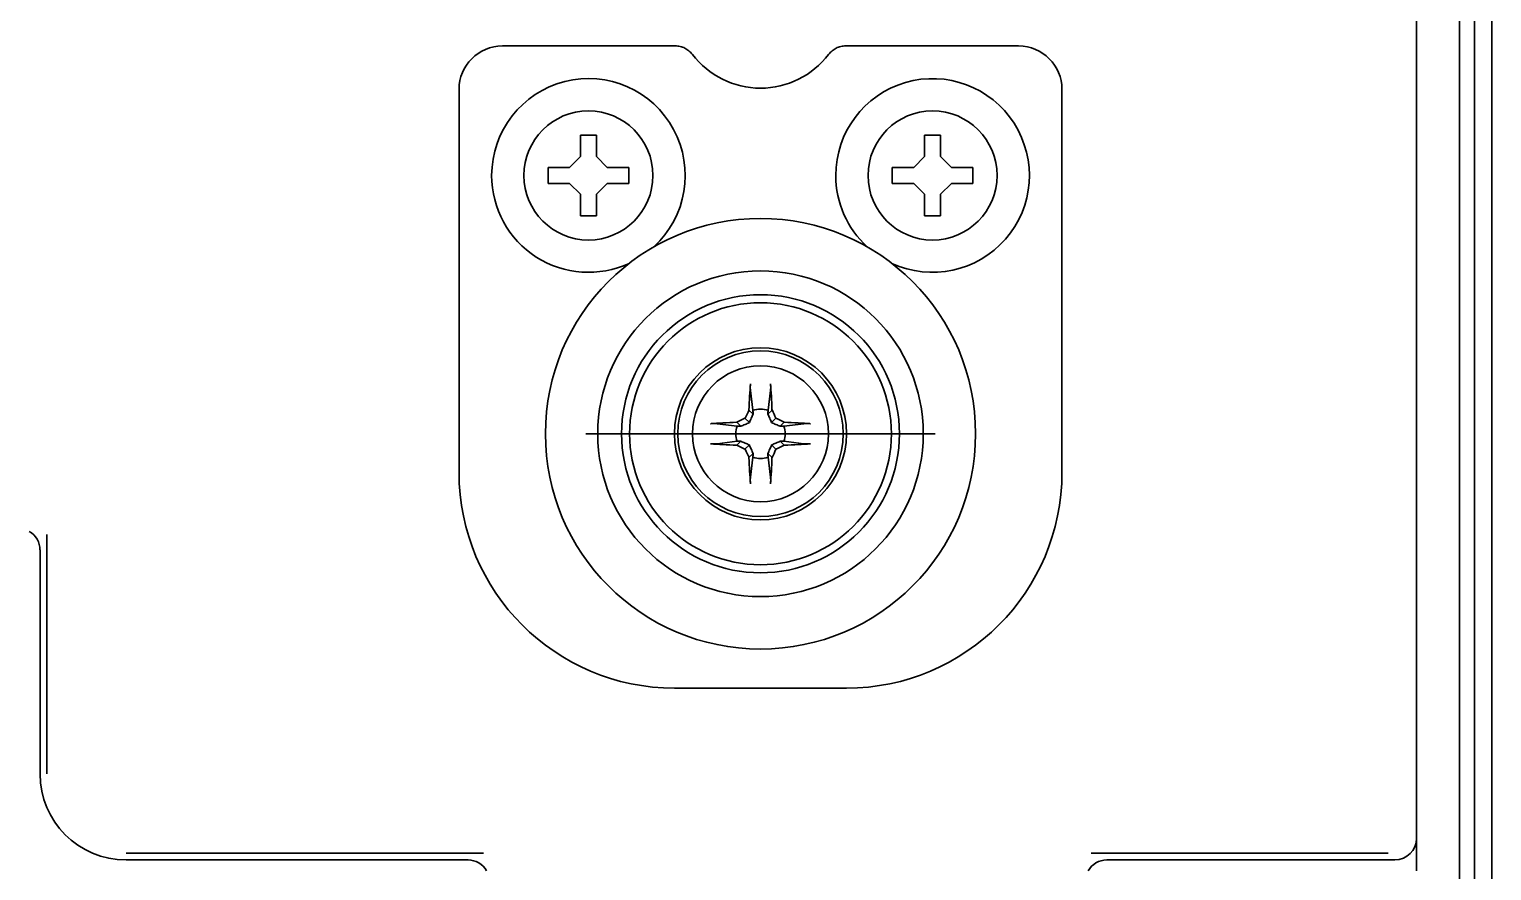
# Model space of a CAD drawing. Header units: inches. Extents: x 786 to 5593, y 691 to 5024.
# Drawn here: x 4189.2 to 4257.2, y 4760.8 to 4799.9 of the extents above; entities that cross this region are included whole.
import ezdxf

# ---------------------------------------------------------------- set-up
doc = ezdxf.new("R2010")
doc.units = ezdxf.units.IN
doc.layers.add('1', color=7, linetype='Continuous', true_color=0xffffff)

msp = doc.modelspace()

# ---------------------------------------------------------------- linework, layer by layer
at = {"layer": '1', "color": 7, "linetype": 'Continuous', "lineweight": 35}
for p, q in [((4255.74, 4852.126), (4255.74, 3873.276)), ((4256.44, 4198.093), (4256.44, 4852.076)), ((4257.24, 4198.093), (4257.24, 4852.076)), ((4253.74, 4760.773), (4253.74, 4848.376)), ((4253.74, 4848.276), (4253.74, 4762.276)), ((4219.278, 4799.094), (4211.24, 4799.094)), ((4235.24, 4799.094), (4227.202, 4799.094)), ((4209.222, 4797.076), (4209.222, 4779.276)), ((4237.257, 4779.276), (4237.257, 4797.076)), ((4214.865, 4793.951), (4214.865, 4794.951)), ((4214.865, 4794.951), (4215.615, 4794.951)), ((4215.615, 4794.951), (4215.615, 4793.951)), ((4230.865, 4793.951), (4230.865, 4794.951)), ((4230.865, 4794.951), (4231.615, 4794.951)), ((4231.615, 4794.951), (4231.615, 4793.951)), ((4213.365, 4792.701), (4213.365, 4793.451)), ((4213.365, 4793.451), (4214.365, 4793.451)), ((4214.365, 4793.451), (4214.865, 4793.951)), ((4215.615, 4793.951), (4216.115, 4793.451)), ((4216.115, 4793.451), (4217.115, 4793.451)), ((4217.115, 4793.451), (4217.115, 4792.701)), ((4229.365, 4792.701), (4229.365, 4793.451)), ((4229.365, 4793.451), (4230.365, 4793.451)), ((4230.365, 4793.451), (4230.865, 4793.951)), ((4231.615, 4793.951), (4232.115, 4793.451)), ((4232.115, 4793.451), (4233.115, 4793.451)), ((4233.115, 4793.451), (4233.115, 4792.701)), ((4214.365, 4792.701), (4213.365, 4792.701)), ((4214.865, 4792.201), (4214.365, 4792.701)), ((4216.115, 4792.701), (4215.615, 4792.201)), ((4217.115, 4792.701), (4216.115, 4792.701)), ((4230.365, 4792.701), (4229.365, 4792.701)), ((4230.865, 4792.201), (4230.365, 4792.701)), ((4232.115, 4792.701), (4231.615, 4792.201)), ((4233.115, 4792.701), (4232.115, 4792.701)), ((4214.865, 4791.201), (4214.865, 4792.201)), ((4215.615, 4792.201), (4215.615, 4791.201)), ((4230.865, 4791.201), (4230.865, 4792.201)), ((4231.615, 4792.201), (4231.615, 4791.201)), ((4215.615, 4791.201), (4214.865, 4791.201)), ((4231.615, 4791.201), (4230.865, 4791.201)), ((4222.89, 4782.166), (4222.772, 4783.089)), ((4223.59, 4782.166), (4223.708, 4783.089)), ((4222.722, 4781.594), (4222.519, 4781.797)), ((4222.893, 4781.992), (4222.705, 4782.18)), ((4223.586, 4781.992), (4223.775, 4782.18)), ((4223.758, 4781.594), (4223.96, 4781.797)), ((4222.15, 4781.426), (4221.228, 4781.544)), ((4222.324, 4781.423), (4222.136, 4781.611)), ((4224.155, 4781.423), (4224.344, 4781.611)), ((4224.33, 4781.426), (4225.252, 4781.544)), ((4231.365, 4781.076), (4215.115, 4781.076)), ((4222.15, 4780.726), (4221.228, 4780.608)), ((4222.324, 4780.73), (4222.136, 4780.541)), ((4222.722, 4780.558), (4222.519, 4780.356)), ((4223.758, 4780.558), (4223.96, 4780.356)), ((4224.155, 4780.73), (4224.344, 4780.541)), ((4224.33, 4780.726), (4225.252, 4780.608)), ((4222.893, 4780.161), (4222.705, 4779.972)), ((4222.89, 4779.986), (4222.772, 4779.064)), ((4223.586, 4780.161), (4223.775, 4779.972)), ((4223.59, 4779.986), (4223.708, 4779.064)), ((4190.055, 4765.276), (4190.055, 4776.404)), ((4189.74, 4765.276), (4189.74, 4775.677)), ((4219.24, 4769.259), (4227.24, 4769.259)), ((4210.368, 4761.592), (4193.74, 4761.592)), ((4252.425, 4761.592), (4238.612, 4761.592)), ((4209.64, 4761.276), (4193.74, 4761.276)), ((4252.74, 4761.276), (4239.339, 4761.276))]:
    msp.add_line(p, q, dxfattribs=at)
for centre, radius in [((4215.24, 4793.076), 3), ((4231.24, 4793.076), 3), ((4223.24, 4781.076), 10), ((4223.24, 4781.076), 7.566), ((4223.24, 4781.076), 6.461), ((4223.24, 4781.076), 6.086), ((4223.24, 4781.076), 4), ((4223.24, 4781.076), 3.85), ((4223.24, 4781.076), 3.16)]:
    msp.add_circle(centre, radius, dxfattribs=at)
for centre, radius, start, end in [((4211.24, 4797.076), 2.017, 90, 180), ((4235.24, 4797.076), 2.017, 0, 90), ((4223.24, 4801.115), 3.983, 217.31922, 322.68078), ((4215.24, 4793.076), 4.5, 312.55313, 180), ((4231.24, 4793.076), 4.5, 245.17688, 180), ((4215.24, 4793.076), 4.5, 180, 294.82875), ((4231.24, 4793.076), 4.5, 180, 227.4525), ((4223.24, 4781.076), 1.145, 72.20111, 107.79889), ((4223.24, 4781.076), 1.145, 162.20111, 197.79889), ((4223.24, 4781.076), 1.145, 342.20111, 17.79889), ((4223.24, 4781.076), 1.145, 252.20111, 287.79889), ((4219.24, 4779.276), 10.017, 180, 270), ((4227.24, 4779.276), 10.017, 270, 0), ((4193.74, 4765.276), 4, 180, 270)]:
    msp.add_arc(centre, radius, start, end, dxfattribs=at)
for centre, major_axis, ratio, start_param, end_param in [((4222.943, 4781.081), (0.065, 3.728), 0.072244, 0.900133, 1.272854), ((4223.536, 4781.081), (0.065, -3.728), 0.072244, 1.868738, 2.24146), ((4222.981, 4781.63), (3.344, 1.559), 0.094201, 1.665412, 1.782277), ((4222.686, 4781.335), (1.559, 3.344), 0.094201, 1.359315, 1.476181), ((4223.794, 4781.335), (1.559, -3.344), 0.094201, 1.665412, 1.782277), ((4223.498, 4781.63), (3.344, -1.559), 0.094201, 1.359315, 1.476181), ((4223.235, 4781.373), (3.728, 0.065), 0.072244, 1.868738, 2.24146), ((4223.245, 4781.373), (3.728, -0.065), 0.072244, 0.900133, 1.272854), ((4223.235, 4780.78), (-3.728, 0.065), 0.072244, 0.900133, 1.272854), ((4222.981, 4780.522), (-3.344, 1.559), 0.094201, 1.359315, 1.476181), ((4223.498, 4780.522), (-3.344, -1.559), 0.094201, 1.665412, 1.782277), ((4223.245, 4780.78), (-3.728, -0.065), 0.072244, 1.868738, 2.24146), ((4222.686, 4780.818), (-1.559, 3.344), 0.094201, 1.665412, 1.782277), ((4222.943, 4781.071), (-0.065, 3.728), 0.072244, 1.868738, 2.24146), ((4223.536, 4781.071), (-0.065, -3.728), 0.072244, 0.900133, 1.272854), ((4223.794, 4780.818), (-1.559, -3.344), 0.094201, 1.359315, 1.476181), ((4188.739, 4775.676), (0.708, 0.708), 0.998783, 5.498396, 6.545231), ((4252.739, 4762.277), (0.708, -0.708), 0.998783, 5.498396, 7.067974), ((4209.639, 4760.276), (0.708, 0.708), 0.998783, 6.021139, 7.067974), ((4239.34, 4760.276), (-0.708, 0.708), 0.998783, 5.498396, 6.545231)]:
    msp.add_ellipse(centre, major_axis=major_axis, ratio=ratio, start_param=start_param, end_param=end_param, dxfattribs=at)
for points, knots in [([(4220.073, 4798.7), (4220.026, 4798.761), (4219.973, 4798.816), (4219.855, 4798.914), (4219.79, 4798.956), (4219.653, 4799.024), (4219.58, 4799.05), (4219.431, 4799.085), (4219.354, 4799.094), (4219.278, 4799.094)], [0, 0, 0, 0, 0.25, 0.25, 0.5, 0.5, 0.75, 0.75, 1, 1, 1, 1]), ([(4227.202, 4799.094), (4227.125, 4799.094), (4227.049, 4799.085), (4226.9, 4799.05), (4226.827, 4799.024), (4226.69, 4798.956), (4226.625, 4798.914), (4226.507, 4798.816), (4226.453, 4798.761), (4226.407, 4798.7)], [0, 0, 0, 0, 0.25, 0.25, 0.5, 0.5, 0.75, 0.75, 1, 1, 1, 1]), ([(4222.772, 4783.089), (4222.771, 4783.095), (4222.77, 4783.104), (4222.769, 4783.118), (4222.769, 4783.124), (4222.768, 4783.135), (4222.768, 4783.146), (4222.767, 4783.159), (4222.767, 4783.172), (4222.767, 4783.179), (4222.767, 4783.2), (4222.767, 4783.214), (4222.767, 4783.237), (4222.767, 4783.244), (4222.767, 4783.26), (4222.767, 4783.275), (4222.767, 4783.29), (4222.768, 4783.305), (4222.768, 4783.313), (4222.769, 4783.335), (4222.769, 4783.349), (4222.771, 4783.377), (4222.772, 4783.39), (4222.773, 4783.402)], [0, 0, 0, 0, 0.125, 0.125, 0.1875, 0.1875, 0.25, 0.3125, 0.3125, 0.375, 0.375, 0.5, 0.5, 0.5625, 0.5625, 0.625, 0.6875, 0.6875, 0.75, 0.75, 0.875, 0.875, 1, 1, 1, 1]), ([(4223.707, 4783.402), (4223.708, 4783.39), (4223.709, 4783.377), (4223.71, 4783.35), (4223.711, 4783.335), (4223.712, 4783.305), (4223.712, 4783.29), (4223.713, 4783.267), (4223.713, 4783.26), (4223.713, 4783.244), (4223.713, 4783.229), (4223.713, 4783.215), (4223.713, 4783.2), (4223.713, 4783.193), (4223.713, 4783.172), (4223.712, 4783.159), (4223.712, 4783.141), (4223.711, 4783.135), (4223.711, 4783.124), (4223.71, 4783.113), (4223.709, 4783.104), (4223.709, 4783.096), (4223.708, 4783.092), (4223.708, 4783.089)], [0, 0, 0, 0, 0.125, 0.125, 0.25, 0.25, 0.375, 0.375, 0.4375, 0.4375, 0.5, 0.5625, 0.5625, 0.625, 0.625, 0.75, 0.75, 0.8125, 0.8125, 0.875, 0.9375, 0.9375, 1, 1, 1, 1]), ([(4222.893, 4781.992), (4222.866, 4781.927), (4222.838, 4781.861), (4222.781, 4781.729), (4222.752, 4781.662), (4222.722, 4781.594)], [0, 0, 0, 0, 0.5, 0.5, 1, 1, 1, 1]), ([(4223.758, 4781.594), (4223.728, 4781.662), (4223.699, 4781.729), (4223.642, 4781.861), (4223.614, 4781.927), (4223.586, 4781.992)], [0, 0, 0, 0, 0.5, 0.5, 1, 1, 1, 1]), ([(4220.914, 4781.543), (4220.926, 4781.544), (4220.939, 4781.545), (4220.966, 4781.547), (4220.981, 4781.547), (4221.011, 4781.548), (4221.026, 4781.549), (4221.049, 4781.549), (4221.056, 4781.549), (4221.072, 4781.549), (4221.087, 4781.549), (4221.101, 4781.549), (4221.116, 4781.549), (4221.123, 4781.549), (4221.144, 4781.549), (4221.157, 4781.549), (4221.175, 4781.548), (4221.181, 4781.548), (4221.192, 4781.547), (4221.203, 4781.546), (4221.212, 4781.546), (4221.22, 4781.545), (4221.224, 4781.545), (4221.228, 4781.544)], [0, 0, 0, 0, 0.125, 0.125, 0.25, 0.25, 0.375, 0.375, 0.4375, 0.4375, 0.5, 0.5625, 0.5625, 0.625, 0.625, 0.75, 0.75, 0.8125, 0.8125, 0.875, 0.9375, 0.9375, 1, 1, 1, 1]), ([(4222.722, 4781.594), (4222.654, 4781.564), (4222.587, 4781.535), (4222.455, 4781.478), (4222.389, 4781.45), (4222.324, 4781.423)], [0, 0, 0, 0, 0.5, 0.5, 1, 1, 1, 1]), ([(4224.155, 4781.423), (4224.09, 4781.45), (4224.025, 4781.478), (4223.893, 4781.535), (4223.826, 4781.564), (4223.758, 4781.594)], [0, 0, 0, 0, 0.5, 0.5, 1, 1, 1, 1]), ([(4225.252, 4781.544), (4225.259, 4781.545), (4225.267, 4781.546), (4225.282, 4781.547), (4225.287, 4781.547), (4225.298, 4781.548), (4225.31, 4781.548), (4225.323, 4781.549), (4225.336, 4781.549), (4225.343, 4781.549), (4225.364, 4781.549), (4225.378, 4781.549), (4225.4, 4781.549), (4225.408, 4781.549), (4225.423, 4781.549), (4225.439, 4781.549), (4225.454, 4781.549), (4225.469, 4781.548), (4225.476, 4781.548), (4225.499, 4781.547), (4225.513, 4781.547), (4225.54, 4781.545), (4225.553, 4781.544), (4225.565, 4781.543)], [0, 0, 0, 0, 0.125, 0.125, 0.1875, 0.1875, 0.25, 0.3125, 0.3125, 0.375, 0.375, 0.5, 0.5, 0.5625, 0.5625, 0.625, 0.6875, 0.6875, 0.75, 0.75, 0.875, 0.875, 1, 1, 1, 1]), ([(4221.228, 4780.608), (4221.221, 4780.607), (4221.212, 4780.607), (4221.198, 4780.606), (4221.192, 4780.605), (4221.181, 4780.605), (4221.17, 4780.604), (4221.157, 4780.604), (4221.144, 4780.603), (4221.137, 4780.603), (4221.116, 4780.603), (4221.102, 4780.603), (4221.079, 4780.603), (4221.072, 4780.603), (4221.056, 4780.603), (4221.041, 4780.603), (4221.026, 4780.604), (4221.011, 4780.604), (4221.003, 4780.604), (4220.981, 4780.605), (4220.967, 4780.606), (4220.939, 4780.607), (4220.926, 4780.608), (4220.914, 4780.609)], [0, 0, 0, 0, 0.125, 0.125, 0.1875, 0.1875, 0.25, 0.3125, 0.3125, 0.375, 0.375, 0.5, 0.5, 0.5625, 0.5625, 0.625, 0.6875, 0.6875, 0.75, 0.75, 0.875, 0.875, 1, 1, 1, 1]), ([(4222.324, 4780.73), (4222.389, 4780.702), (4222.455, 4780.674), (4222.587, 4780.617), (4222.654, 4780.588), (4222.722, 4780.558)], [0, 0, 0, 0, 0.5, 0.5, 1, 1, 1, 1]), ([(4222.722, 4780.558), (4222.752, 4780.49), (4222.781, 4780.423), (4222.838, 4780.291), (4222.866, 4780.226), (4222.893, 4780.161)], [0, 0, 0, 0, 0.5, 0.5, 1, 1, 1, 1]), ([(4223.586, 4780.161), (4223.614, 4780.226), (4223.642, 4780.291), (4223.699, 4780.423), (4223.728, 4780.49), (4223.758, 4780.558)], [0, 0, 0, 0, 0.5, 0.5, 1, 1, 1, 1]), ([(4223.758, 4780.558), (4223.826, 4780.588), (4223.893, 4780.617), (4224.025, 4780.674), (4224.09, 4780.702), (4224.155, 4780.73)], [0, 0, 0, 0, 0.5, 0.5, 1, 1, 1, 1]), ([(4225.565, 4780.609), (4225.553, 4780.608), (4225.541, 4780.607), (4225.513, 4780.606), (4225.499, 4780.605), (4225.469, 4780.604), (4225.454, 4780.604), (4225.431, 4780.603), (4225.423, 4780.603), (4225.408, 4780.603), (4225.393, 4780.603), (4225.378, 4780.603), (4225.364, 4780.603), (4225.357, 4780.603), (4225.336, 4780.603), (4225.323, 4780.604), (4225.304, 4780.604), (4225.298, 4780.605), (4225.287, 4780.605), (4225.277, 4780.606), (4225.268, 4780.607), (4225.259, 4780.607), (4225.256, 4780.608), (4225.252, 4780.608)], [0, 0, 0, 0, 0.125, 0.125, 0.25, 0.25, 0.375, 0.375, 0.4375, 0.4375, 0.5, 0.5625, 0.5625, 0.625, 0.625, 0.75, 0.75, 0.8125, 0.8125, 0.875, 0.9375, 0.9375, 1, 1, 1, 1]), ([(4222.773, 4778.751), (4222.772, 4778.763), (4222.771, 4778.776), (4222.77, 4778.803), (4222.769, 4778.817), (4222.768, 4778.847), (4222.767, 4778.862), (4222.767, 4778.885), (4222.767, 4778.893), (4222.767, 4778.908), (4222.767, 4778.923), (4222.767, 4778.938), (4222.767, 4778.952), (4222.767, 4778.959), (4222.767, 4778.98), (4222.767, 4778.993), (4222.768, 4779.012), (4222.768, 4779.018), (4222.769, 4779.029), (4222.77, 4779.039), (4222.77, 4779.048), (4222.771, 4779.057), (4222.771, 4779.06), (4222.772, 4779.064)], [0, 0, 0, 0, 0.125, 0.125, 0.25, 0.25, 0.375, 0.375, 0.4375, 0.4375, 0.5, 0.5625, 0.5625, 0.625, 0.625, 0.75, 0.75, 0.8125, 0.8125, 0.875, 0.9375, 0.9375, 1, 1, 1, 1]), ([(4223.708, 4779.064), (4223.709, 4779.057), (4223.709, 4779.049), (4223.71, 4779.034), (4223.711, 4779.029), (4223.711, 4779.018), (4223.712, 4779.006), (4223.712, 4778.993), (4223.713, 4778.98), (4223.713, 4778.973), (4223.713, 4778.952), (4223.713, 4778.938), (4223.713, 4778.916), (4223.713, 4778.908), (4223.713, 4778.893), (4223.713, 4778.877), (4223.712, 4778.862), (4223.712, 4778.847), (4223.712, 4778.84), (4223.711, 4778.817), (4223.71, 4778.803), (4223.709, 4778.776), (4223.708, 4778.763), (4223.707, 4778.751)], [0, 0, 0, 0, 0.125, 0.125, 0.1875, 0.1875, 0.25, 0.3125, 0.3125, 0.375, 0.375, 0.5, 0.5, 0.5625, 0.5625, 0.625, 0.6875, 0.6875, 0.75, 0.75, 0.875, 0.875, 1, 1, 1, 1])]:
    msp.add_open_spline(points, degree=3, knots=knots, dxfattribs=at)
for points in [[(4222.89, 4782.166), (4222.891, 4782.108), (4222.892, 4782.05), (4222.893, 4781.992)], [(4223.586, 4781.992), (4223.588, 4782.05), (4223.589, 4782.108), (4223.59, 4782.166)], [(4222.324, 4781.423), (4222.266, 4781.424), (4222.208, 4781.425), (4222.15, 4781.426)], [(4224.33, 4781.426), (4224.272, 4781.425), (4224.214, 4781.424), (4224.155, 4781.423)], [(4222.15, 4780.726), (4222.208, 4780.727), (4222.266, 4780.728), (4222.324, 4780.73)], [(4224.155, 4780.73), (4224.214, 4780.728), (4224.272, 4780.727), (4224.33, 4780.726)], [(4222.893, 4780.161), (4222.892, 4780.102), (4222.891, 4780.044), (4222.89, 4779.986)], [(4223.59, 4779.986), (4223.589, 4780.044), (4223.588, 4780.102), (4223.586, 4780.161)]]:
    msp.add_open_spline(points, degree=3, dxfattribs=at)

doc.saveas('drawing.dxf')
